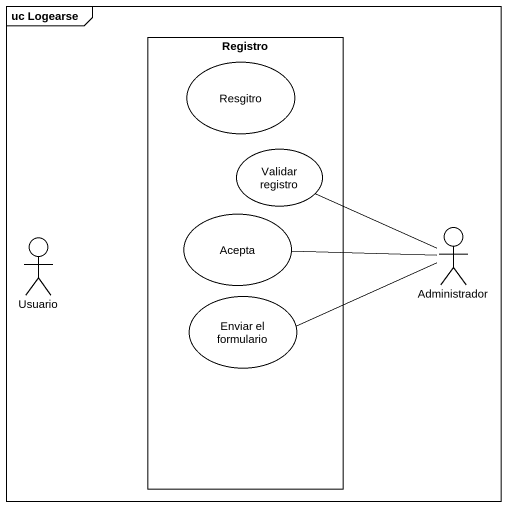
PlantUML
@startuml
mainframe uc Logearse
rectangle Registro {
  usecase Resgitro
  usecase "Validar registro" as Validar_registro
  usecase Acepta
  usecase "Enviar el formulario" as Enviar_el_formulario
}
actor Usuario
actor Administrador
Administrador -left- Validar_registro
Administrador -left- Acepta
Administrador -left- Enviar_el_formulario
@enduml
